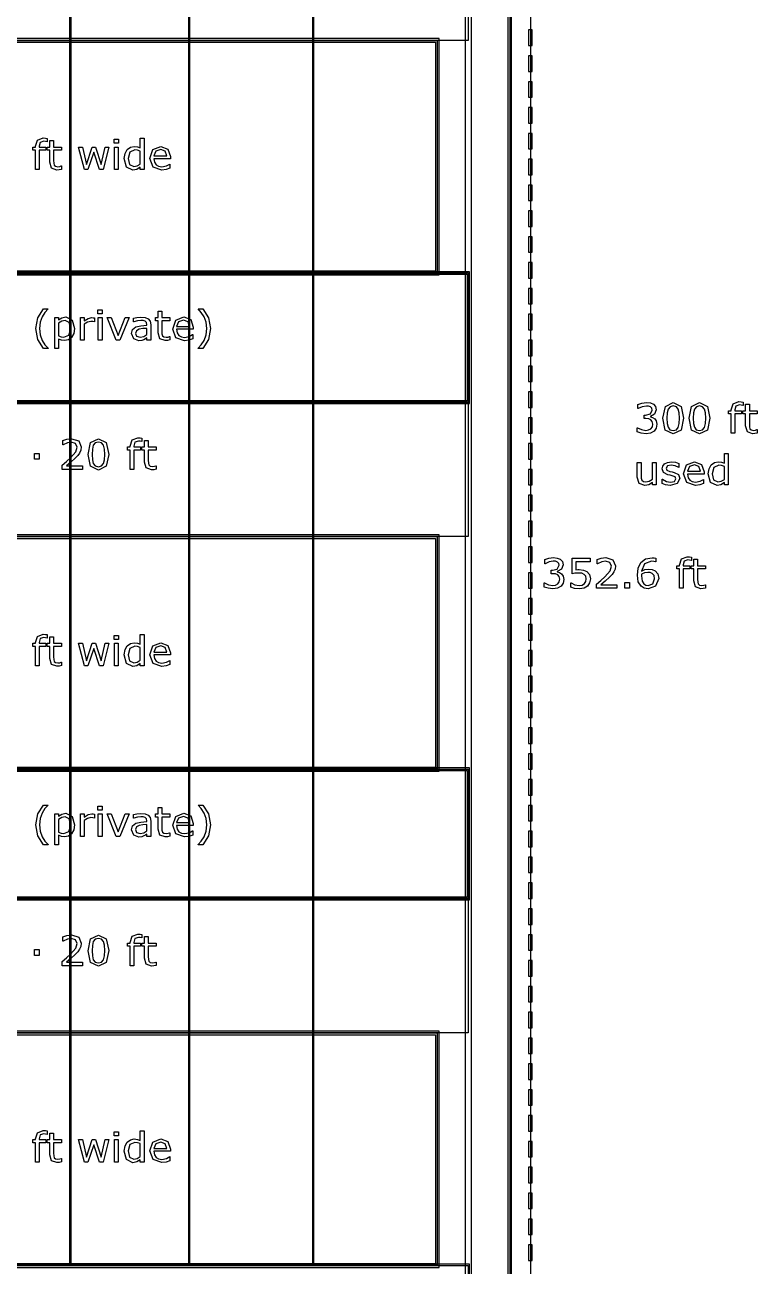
# Model space of a CAD drawing. Extents: x -1 to 182, y 89 to 480.
# Drawn here: x 41.3 to 78.8, y 369.6 to 433.1 of the extents above; entities that cross this region are included whole.
import ezdxf

# ---------------------------------------------------------------- set-up
doc = ezdxf.new("R2010")
doc.units = 0

msp = doc.modelspace()

# ---------------------------------------------------------------- linework, layer by layer
at = {"layer": 'Layer 1', "color": 7}
for points in [[(4.603848, 464.767334), (4.603848, 345.123108), (64.187733, 345.123108), (64.187733, 464.767334), (4.603848, 464.767334)], [(4.92114, 464.450042), (63.870439, 464.450042), (63.870439, 345.440402), (4.92114, 345.440402), (4.92114, 464.450042)], [(66.053249, 464.608688), (66.053249, 345.281755), (66.238251, 345.281755), (66.238251, 464.608688), (66.053249, 464.608688)], [(43.616404, 457.72953), (43.616404, 369.623391), (43.695986, 369.623391), (43.695986, 457.72953), (43.616404, 457.72953)], [(49.701813, 457.72953), (49.701813, 369.623391), (49.781395, 369.623391), (49.781395, 457.72953), (49.701813, 457.72953)], [(56.051805, 457.72953), (56.051805, 369.623391), (56.131387, 369.623391), (56.131387, 457.72953), (56.051805, 457.72953)], [(6.349992, 432.329562), (62.441588, 432.329562), (62.441588, 420.423327), (6.349992, 420.423327), (6.349992, 432.329562)], [(6.442493, 432.237061), (62.349087, 432.237061), (62.349087, 420.515828), (6.442493, 420.515828), (6.442493, 432.237061)], [(4.762494, 420.423327), (64.029086, 420.423327), (64.029086, 413.808752), (4.762494, 413.808752), (4.762494, 420.423327)], [(4.82864, 420.357181), (63.96294, 420.357181), (63.96294, 413.874898), (4.82864, 413.874898), (4.82864, 420.357181)], [(6.349992, 406.929594), (62.441588, 406.929594), (62.441588, 395.023359), (6.349992, 395.023359), (6.349992, 406.929594)], [(6.442493, 406.837093), (62.349087, 406.837093), (62.349087, 395.11586), (6.442493, 395.11586), (6.442493, 406.837093)], [(4.762494, 395.023359), (64.029086, 395.023359), (64.029086, 388.408784), (4.762494, 388.408784), (4.762494, 395.023359)], [(4.82864, 394.957213), (63.96294, 394.957213), (63.96294, 388.47493), (4.82864, 388.47493), (4.82864, 394.957213)], [(6.349992, 381.529626), (62.441588, 381.529626), (62.441588, 369.623391), (6.349992, 369.623391), (6.349992, 381.529626)], [(6.442493, 381.437125), (62.349087, 381.437125), (62.349087, 369.715892), (6.442493, 369.715892), (6.442493, 381.437125)], [(4.762494, 369.623391), (64.029086, 369.623391), (64.029086, 363.008816), (4.762494, 363.008816), (4.762494, 369.623391)]]:
    msp.add_lwpolyline(points, close=True, dxfattribs=at)
for points in [[(66.14575, 464.608688), (66.14575, 345.281755)], [(67.204082, 464.608688), (67.204082, 363.008816)], [(43.656195, 457.72953), (43.656195, 369.623391)], [(49.741604, 457.72953), (49.741604, 369.623391)], [(56.091596, 457.72953), (56.091596, 369.623391)], [(4.762494, 439.20872), (64.029086, 439.20872), (64.029086, 432.329562), (4.762494, 432.329562), (4.762494, 439.20872)], [(67.111581, 432.858728), (67.111581, 432.064979), (67.296583, 432.064979), (67.296583, 432.858728), (67.111581, 432.858728)], [(6.257491, 432.422063), (6.257491, 420.330826), (62.534089, 420.330826), (62.534089, 432.422063), (6.257491, 432.422063)], [(67.111581, 431.535813), (67.111581, 430.742064), (67.296583, 430.742064), (67.296583, 431.535813), (67.111581, 431.535813)], [(67.111581, 430.212898), (67.111581, 429.419149), (67.296583, 429.419149), (67.296583, 430.212898), (67.111581, 430.212898)], [(67.111581, 428.889983), (67.111581, 428.096234), (67.296583, 428.096234), (67.296583, 428.889983), (67.111581, 428.889983)], [(42.483142, 427.135054), (42.472797, 427.135054), (42.389083, 427.153654), (42.298133, 427.164), (42.116232, 427.108191), (42.060421, 426.908719), (42.060421, 426.869445), (42.410787, 426.869445), (42.410787, 426.706147), (42.066623, 426.706147), (42.066623, 425.714987), (41.872318, 425.714987), (41.872318, 426.706139), (41.741061, 426.706139), (41.741061, 426.869437), (41.872318, 426.869437), (41.872318, 426.907677), (41.974638, 427.222904), (42.270227, 427.333491), (42.387014, 427.3273), (42.483135, 427.312828), (42.483142, 427.135054)], [(43.205576, 425.725322), (43.085688, 425.701562), (42.970967, 425.692249), (42.702249, 425.787335), (42.610264, 426.092224), (42.610264, 426.706139), (42.479007, 426.706139), (42.479007, 426.869437), (42.610264, 426.869437), (42.610264, 427.2012), (42.804568, 427.2012), (42.804568, 426.869437), (43.205576, 426.869437), (43.205576, 426.706139), (42.804568, 426.706139), (42.804568, 426.180074), (42.808696, 426.037448), (42.837636, 425.942364), (42.899646, 425.881386), (43.021603, 425.862786), (43.120822, 425.876227), (43.195236, 425.899986), (43.205581, 425.899986), (43.205576, 425.725322)], [(46.125291, 427.062707), (45.906185, 427.062707), (45.906185, 427.264245), (46.125291, 427.264245), (46.125291, 427.062707)], [(47.433736, 425.714987), (47.239435, 425.714987), (47.239435, 425.835909), (47.064768, 425.723255), (46.867365, 425.682949), (46.538702, 425.842111), (46.41778, 426.283428), (46.459121, 426.54491), (46.57281, 426.740246), (46.736105, 426.860137), (46.93041, 426.901478), (47.091639, 426.881846), (47.239435, 426.822934), (47.239435, 427.323162), (47.433736, 427.323162), (47.433736, 425.714987)], [(67.111581, 427.567068), (67.111581, 426.773319), (67.296583, 426.773319), (67.296583, 427.567068), (67.111581, 427.567068)], [(45.636432, 426.869437), (45.335678, 425.714987), (45.155844, 425.714987), (44.85922, 426.604854), (44.564665, 425.714987), (44.385865, 425.714987), (44.082007, 426.869437), (44.28458, 426.869437), (44.496452, 425.975437), (44.784806, 426.869437), (44.945003, 426.869437), (45.240592, 425.975437), (45.441096, 426.869437), (45.636432, 426.869437)], [(46.11289, 425.714987), (45.918586, 425.714987), (45.918586, 426.869437), (46.11289, 426.869437), (46.11289, 425.714987)], [(47.239435, 425.999207), (47.239435, 426.661699), (47.098875, 426.710274), (46.963482, 426.723715), (46.709234, 426.610026), (46.618284, 426.287566), (46.688565, 425.974408), (46.913873, 425.867956), (47.081304, 425.904127), (47.239435, 425.999213), (47.239435, 425.999207)], [(48.782491, 426.272059), (47.931899, 426.272059), (47.963937, 426.086022), (48.051786, 425.956832), (48.178911, 425.882418), (48.342209, 425.857626), (48.578886, 425.904135), (48.749418, 425.997154), (48.759763, 425.997154), (48.759763, 425.785281), (48.559259, 425.716035), (48.344286, 425.688129), (47.895735, 425.843159), (47.734504, 426.285507), (47.888499, 426.735092), (48.295711, 426.901491), (48.655377, 426.765064), (48.782501, 426.377492), (48.782491, 426.272059)], [(48.593356, 426.420887), (48.515841, 426.657564), (48.285363, 426.741281), (48.036285, 426.649296), (47.931899, 426.420887), (48.593356, 426.420887)], [(67.111581, 426.244153), (67.111581, 425.450404), (67.296583, 425.450404), (67.296583, 426.244153), (67.111581, 426.244153)], [(67.111581, 424.921238), (67.111581, 424.127489), (67.296583, 424.127489), (67.296583, 424.921238), (67.111581, 424.921238)], [(67.111581, 423.598323), (67.111581, 422.804574), (67.296583, 422.804574), (67.296583, 423.598323), (67.111581, 423.598323)], [(67.111581, 422.275408), (67.111581, 421.481659), (67.296583, 421.481659), (67.296583, 422.275408), (67.111581, 422.275408)], [(67.111581, 420.952493), (67.111581, 420.158744), (67.296583, 420.158744), (67.296583, 420.952493), (67.111581, 420.952493)], [(4.696348, 420.489473), (4.696348, 413.742606), (64.095232, 413.742606), (64.095232, 420.489473), (4.696348, 420.489473)], [(67.111581, 419.629578), (67.111581, 418.835829), (67.296583, 418.835829), (67.296583, 419.629578), (67.111581, 419.629578)], [(42.520864, 416.557936), (42.284187, 416.557936), (41.999966, 417.015786), (41.898681, 417.574927), (41.999966, 418.134065), (42.284187, 418.591918), (42.520864, 418.591918), (42.520864, 418.581573), (42.36067, 418.406908), (42.22011, 418.177464), (42.118822, 417.89738), (42.080582, 417.574919), (42.11779, 417.251424), (42.22011, 416.972371), (42.361702, 416.742927), (42.520864, 416.568263), (42.520864, 416.557936)], [(43.879953, 417.574927), (43.839646, 417.317578), (43.725958, 417.121207), (43.564729, 417.002351), (43.369392, 416.96101), (43.206094, 416.980642), (43.058298, 417.04162), (43.058298, 416.557931), (42.863996, 416.557931), (42.863996, 418.138192), (43.058298, 418.138192), (43.058298, 418.01727), (43.231931, 418.125791), (43.438636, 418.170233), (43.763166, 418.012103), (43.879953, 417.574922), (43.879953, 417.574927)], [(44.903146, 417.926336), (44.8928, 417.926336), (44.808052, 417.940808), (44.711931, 417.945968), (44.538299, 417.905661), (44.37707, 417.803341), (44.37707, 416.983748), (44.182765, 416.983748), (44.182765, 418.138198), (44.37707, 418.138198), (44.37707, 417.967666), (44.580674, 418.098923), (44.761541, 418.138198), (44.834923, 418.135102), (44.903135, 418.125789), (44.903146, 417.926336)], [(45.294853, 418.331478), (45.075744, 418.331478), (45.075744, 418.533016), (45.294853, 418.533016), (45.294853, 418.331478)], [(45.282449, 416.983748), (45.088147, 416.983748), (45.088147, 418.138198), (45.282449, 418.138198), (45.282449, 416.983748)], [(46.665311, 418.138198), (46.198155, 416.983748), (46.002819, 416.983748), (45.538764, 418.138198), (45.749605, 418.138198), (46.107205, 417.219394), (46.461706, 418.138198), (46.665311, 418.138198)], [(47.775318, 416.983748), (47.582048, 416.983748), (47.582048, 417.106737), (47.51177, 417.057127), (47.427019, 417.007518), (47.315399, 416.968246), (47.167603, 416.95171), (46.90302, 417.055061), (46.794501, 417.318612), (46.850312, 417.530485), (47.011541, 417.658641), (47.264755, 417.721686), (47.582048, 417.746477), (47.582048, 417.776449), (47.558289, 417.886005), (47.492143, 417.954217), (47.392925, 417.986256), (47.272002, 417.994511), (47.101468, 417.973847), (46.907166, 417.915969), (46.896821, 417.915969), (46.896821, 418.113372), (47.061151, 418.147479), (47.273023, 418.166079), (47.484896, 418.145416), (47.641992, 418.077201), (47.741211, 417.954212), (47.775318, 417.767144), (47.775318, 416.983748)], [(48.748902, 416.994083), (48.629011, 416.970323), (48.514291, 416.96101), (48.245572, 417.056096), (48.15359, 417.360985), (48.15359, 417.9749), (48.02233, 417.9749), (48.02233, 418.138198), (48.15359, 418.138198), (48.15359, 418.469961), (48.347892, 418.469961), (48.347892, 418.138198), (48.748902, 418.138198), (48.748902, 417.9749), (48.347892, 417.9749), (48.347892, 417.448835), (48.352019, 417.306209), (48.380957, 417.211125), (48.44297, 417.150147), (48.564924, 417.131547), (48.664143, 417.144988), (48.738557, 417.168747), (48.748902, 417.168747), (48.748902, 416.994083)], [(49.94986, 417.54082), (49.099268, 417.54082), (49.131306, 417.354783), (49.219156, 417.225593), (49.34628, 417.151179), (49.509578, 417.126387), (49.746255, 417.172896), (49.916787, 417.265915), (49.927132, 417.265915), (49.927132, 417.054042), (49.726629, 416.984796), (49.511655, 416.95689), (49.063105, 417.11192), (48.901873, 417.554268), (49.055868, 418.003853), (49.46308, 418.170252), (49.822746, 418.033825), (49.949871, 417.646253), (49.94986, 417.54082)], [(50.827326, 417.574927), (50.726038, 417.015786), (50.441818, 416.557936), (50.20514, 416.557936), (50.20514, 416.568281), (50.364305, 416.742946), (50.505897, 416.972389), (50.607182, 417.251442), (50.645425, 417.574938), (50.607182, 417.897398), (50.505897, 418.177483), (50.364305, 418.406927), (50.20514, 418.581591), (50.20514, 418.591936), (50.441818, 418.591936), (50.726038, 418.134083), (50.827326, 417.574945), (50.827326, 417.574927)], [(67.111581, 418.306663), (67.111581, 417.512914), (67.296583, 417.512914), (67.296583, 418.306663), (67.111581, 418.306663)], [(43.679449, 417.569768), (43.608136, 417.881894), (43.389027, 417.985248), (43.220564, 417.949074), (43.058298, 417.853988), (43.058298, 417.199767), (43.199893, 417.149123), (43.335285, 417.135682), (43.588499, 417.245235), (43.679449, 417.569762), (43.679449, 417.569768)], [(47.582048, 417.267968), (47.582048, 417.589394), (47.372242, 417.57389), (47.182073, 417.543918), (47.046681, 417.469504), (46.995005, 417.332045), (47.054949, 417.182183), (47.237884, 417.132573), (47.424952, 417.171848), (47.582048, 417.267966), (47.582048, 417.267968)], [(49.760725, 417.689648), (49.683211, 417.926325), (49.452732, 418.010042), (49.203654, 417.918057), (49.099268, 417.689648), (49.760725, 417.689648)], [(67.111581, 416.983748), (67.111581, 416.189999), (67.296583, 416.189999), (67.296583, 416.983748), (67.111581, 416.983748)], [(67.111581, 415.660833), (67.111581, 414.867084), (67.296583, 414.867084), (67.296583, 415.660833), (67.111581, 415.660833)], [(67.111581, 414.337918), (67.111581, 413.544169), (67.296583, 413.544169), (67.296583, 414.337918), (67.111581, 414.337918)], [(4.762494, 413.808752), (64.029086, 413.808752), (64.029086, 406.929594), (4.762494, 406.929594), (4.762494, 413.808752)], [(73.568544, 412.962293), (73.650192, 412.850673), (73.68223, 412.677041), (73.64399, 412.483771), (73.536503, 412.330807), (73.35357, 412.22332), (73.124127, 412.189216), (72.871945, 412.220219), (72.66834, 412.286365), (72.66834, 412.502373), (72.683845, 412.502373), (72.89055, 412.406256), (73.119991, 412.368016), (73.258485, 412.389711), (73.37734, 412.453791), (73.447622, 412.554041), (73.471381, 412.692535), (73.44451, 412.828961), (73.372163, 412.914742), (73.259508, 412.958152), (73.116882, 412.970561), (73.023863, 412.970561), (73.023863, 413.142127), (73.09621, 413.142127), (73.346323, 413.207238), (73.440375, 413.399476), (73.416615, 413.496626), (73.350469, 413.565873), (73.255384, 413.603081), (73.140663, 413.613426), (72.931891, 413.578287), (72.723117, 413.479068), (72.712771, 413.479068), (72.712771, 413.695074), (72.908108, 413.76122), (73.14582, 413.792226), (73.344257, 413.771562), (73.499287, 413.705416), (73.611941, 413.585526), (73.650181, 413.421196), (73.559231, 413.19692), (73.346323, 413.077032), (73.346323, 413.062559), (73.460012, 413.02742), (73.568533, 412.962306), (73.568544, 412.962293)], [(75.047521, 412.991233), (74.917296, 412.382486), (74.515254, 412.189216), (74.110111, 412.385584), (73.982987, 412.989164), (74.112177, 413.594813), (74.515254, 413.791181), (74.919365, 413.591712), (75.047521, 412.991233), (75.047521, 412.991233)], [(74.775704, 412.522011), (74.824279, 412.718382), (74.83772, 412.991233), (74.824279, 413.264084), (74.774669, 413.460452), (74.675451, 413.580343), (74.515254, 413.620649), (74.354025, 413.580343), (74.253772, 413.458386), (74.205197, 413.258917), (74.192788, 412.989164), (74.204165, 412.719414), (74.25274, 412.525112), (74.34886, 412.40212), (74.515256, 412.359747), (74.676488, 412.400054), (74.775707, 412.522011), (74.775704, 412.522011)], [(76.393174, 412.991233), (76.262949, 412.382486), (75.860907, 412.189216), (75.455764, 412.385584), (75.32864, 412.989164), (75.457831, 413.594813), (75.860907, 413.791181), (76.265015, 413.591712), (76.393174, 412.991233), (76.393174, 412.991233)], [(76.121355, 412.522011), (76.169932, 412.718382), (76.183373, 412.991233), (76.169932, 413.264084), (76.120323, 413.460452), (76.021104, 413.580343), (75.860907, 413.620649), (75.699675, 413.580343), (75.599425, 413.458386), (75.550848, 413.258917), (75.538439, 412.989164), (75.549816, 412.719414), (75.59839, 412.525112), (75.694508, 412.40212), (75.860907, 412.359747), (76.022136, 412.400054), (76.121355, 412.522011), (76.121355, 412.522011)], [(78.089191, 413.641321), (78.078845, 413.641321), (77.995131, 413.659921), (77.904181, 413.670267), (77.72228, 413.614458), (77.666469, 413.414986), (77.666469, 413.375712), (78.016835, 413.375712), (78.016835, 413.212414), (77.672671, 413.212414), (77.672671, 412.221254), (77.478366, 412.221254), (77.478366, 413.212406), (77.347109, 413.212406), (77.347109, 413.375704), (77.478366, 413.375704), (77.478366, 413.413944), (77.580686, 413.729171), (77.876275, 413.839758), (77.993062, 413.833567), (78.08918, 413.819095), (78.089191, 413.641321)], [(78.811627, 412.231589), (78.691739, 412.207829), (78.577016, 412.198516), (78.3083, 412.293602), (78.216315, 412.598491), (78.216315, 413.212406), (78.085058, 413.212406), (78.085058, 413.375704), (78.216315, 413.375704), (78.216315, 413.707467), (78.410619, 413.707467), (78.410619, 413.375704), (78.811627, 413.375704), (78.811627, 413.212406), (78.410619, 413.212406), (78.410619, 412.686341), (78.414747, 412.543715), (78.443687, 412.448631), (78.505697, 412.387653), (78.627654, 412.369053), (78.726873, 412.382494), (78.801287, 412.406253), (78.811632, 412.406253), (78.811627, 412.231589)], [(67.111581, 413.015003), (67.111581, 412.221254), (67.296583, 412.221254), (67.296583, 413.015003), (67.111581, 413.015003)], [(44.288196, 410.369173), (43.246401, 410.369173), (43.246401, 410.585181), (43.463441, 410.771215), (43.667048, 410.956217), (43.938865, 411.261106), (44.012244, 411.506054), (43.932663, 411.693123), (43.712522, 411.761335), (43.508918, 411.728262), (43.294978, 411.626977), (43.284633, 411.626977), (43.284633, 411.844017), (43.479969, 411.910163), (43.717681, 411.940135), (44.088719, 411.825414), (44.223077, 411.516389), (44.20035, 411.352057), (44.135238, 411.208399), (44.040153, 411.082306), (43.908896, 410.944847), (43.680486, 410.734009), (43.460345, 410.545907), (44.288199, 410.545907), (44.288196, 410.369173)], [(45.631783, 411.139152), (45.501558, 410.530405), (45.099516, 410.337135), (44.694374, 410.533503), (44.56725, 411.137083), (44.69644, 411.742732), (45.099516, 411.9391), (45.503625, 411.739631), (45.631783, 411.139152), (45.631783, 411.139152)], [(45.359964, 410.66993), (45.408541, 410.866301), (45.421982, 411.139152), (45.408541, 411.412003), (45.358932, 411.608371), (45.259714, 411.728262), (45.099516, 411.768568), (44.938285, 411.728262), (44.838034, 411.606305), (44.789457, 411.406836), (44.777048, 411.137083), (44.788425, 410.867333), (44.837, 410.673031), (44.933118, 410.550039), (45.099516, 410.507666), (45.260745, 410.547973), (45.359964, 410.66993), (45.359964, 410.66993)], [(47.3278, 411.78924), (47.317455, 411.78924), (47.233738, 411.80784), (47.142788, 411.818186), (46.960887, 411.762377), (46.905078, 411.562905), (46.905078, 411.523631), (47.255445, 411.523631), (47.255445, 411.360333), (46.911278, 411.360333), (46.911278, 410.369173), (46.716976, 410.369173), (46.716976, 411.360325), (46.585719, 411.360325), (46.585719, 411.523623), (46.716976, 411.523623), (46.716976, 411.561863), (46.819295, 411.87709), (47.114885, 411.987677), (47.231672, 411.981486), (47.327789, 411.967014), (47.3278, 411.78924)], [(48.050236, 410.379508), (47.930348, 410.355748), (47.815625, 410.346435), (47.546909, 410.441521), (47.454924, 410.74641), (47.454924, 411.360325), (47.323667, 411.360325), (47.323667, 411.523623), (47.454924, 411.523623), (47.454924, 411.855386), (47.649229, 411.855386), (47.649229, 411.523623), (48.050236, 411.523623), (48.050236, 411.360325), (47.649229, 411.360325), (47.649229, 410.83426), (47.653356, 410.691634), (47.682296, 410.59655), (47.744307, 410.535572), (47.866264, 410.516972), (47.965482, 410.530413), (48.039896, 410.554172), (48.050241, 410.554172), (48.050236, 410.379508)], [(42.07438, 410.897304), (41.827368, 410.897304), (41.827368, 411.189793), (42.07438, 411.189793), (42.07438, 410.897304)], [(67.111581, 411.692088), (67.111581, 410.898339), (67.296583, 410.898339), (67.296583, 411.692088), (67.111581, 411.692088)], [(77.326448, 409.575424), (77.132146, 409.575424), (77.132146, 409.696346), (76.957479, 409.583692), (76.760076, 409.543386), (76.431414, 409.702548), (76.310492, 410.143865), (76.351833, 410.405347), (76.465522, 410.600683), (76.628817, 410.720574), (76.823121, 410.761915), (76.98435, 410.742283), (77.132146, 410.683371), (77.132146, 411.183599), (77.326448, 411.183599), (77.326448, 409.575424)], [(73.64399, 409.575424), (73.449688, 409.575424), (73.449688, 409.703583), (73.261585, 409.584727), (73.063148, 409.543386), (72.779962, 409.653973), (72.678677, 409.980567), (72.678677, 410.729874), (72.872979, 410.729874), (72.872979, 410.072552), (72.881234, 409.921655), (72.916373, 409.815202), (72.988721, 409.749057), (73.117912, 409.728393), (73.282244, 409.767665), (73.449675, 409.867918), (73.449675, 410.729879), (73.643977, 410.729879), (73.64399, 409.575424)], [(74.85115, 409.908219), (74.719893, 409.648803), (74.363325, 409.547518), (74.127682, 409.57749), (73.948882, 409.644671), (73.948882, 409.862745), (73.959227, 409.862745), (74.163866, 409.752158), (74.379872, 409.711851), (74.580378, 409.753192), (74.652723, 409.883414), (74.613451, 409.986769), (74.462554, 410.046712), (74.354035, 410.068408), (74.233113, 410.095279), (74.017105, 410.213103), (73.95406, 410.405339), (73.982997, 410.539697), (74.072916, 410.652351), (74.219675, 410.728834), (74.420181, 410.757771), (74.628953, 410.731922), (74.805687, 410.670946), (74.805687, 410.463206), (74.795341, 410.463206), (74.614472, 410.555191), (74.405701, 410.593431), (74.225866, 410.55209), (74.152487, 410.431167), (74.196929, 410.323681), (74.337488, 410.264769), (74.457376, 410.239977), (74.568999, 410.217249), (74.77777, 410.110797), (74.85115, 409.908224), (74.85115, 409.908219)], [(76.095518, 410.132496), (75.244923, 410.132496), (75.276964, 409.946459), (75.364814, 409.817269), (75.491938, 409.742855), (75.655236, 409.718063), (75.891914, 409.764572), (76.062445, 409.857591), (76.07279, 409.857591), (76.07279, 409.645718), (75.872287, 409.576472), (75.657313, 409.548566), (75.208763, 409.703596), (75.047531, 410.145944), (75.201527, 410.595529), (75.608736, 410.761928), (75.968404, 410.625501), (76.095529, 410.237929), (76.095518, 410.132496)], [(75.906381, 410.281324), (75.828869, 410.518001), (75.59839, 410.601718), (75.349312, 410.509733), (75.244923, 410.281324), (75.906381, 410.281324)], [(77.132146, 409.859644), (77.132146, 410.522136), (76.991587, 410.570711), (76.856194, 410.584152), (76.601946, 410.470463), (76.510995, 410.148003), (76.581277, 409.834845), (76.806585, 409.728393), (76.974016, 409.764564), (77.132146, 409.85965), (77.132146, 409.859644)], [(67.111581, 410.369173), (67.111581, 409.575424), (67.296583, 409.575424), (67.296583, 410.369173), (67.111581, 410.369173)], [(67.111581, 409.046258), (67.111581, 408.252509), (67.296583, 408.252509), (67.296583, 409.046258), (67.111581, 409.046258)], [(67.111581, 407.723343), (67.111581, 406.929594), (67.296583, 406.929594), (67.296583, 407.723343), (67.111581, 407.723343)], [(6.257491, 407.022095), (6.257491, 394.930858), (62.534089, 394.930858), (62.534089, 407.022095), (6.257491, 407.022095)], [(67.111581, 406.400428), (67.111581, 405.606679), (67.296583, 405.606679), (67.296583, 406.400428), (67.111581, 406.400428)], [(68.80605, 405.024803), (68.887698, 404.913183), (68.919736, 404.739551), (68.881496, 404.546281), (68.774009, 404.393317), (68.591076, 404.28583), (68.361633, 404.251726), (68.109451, 404.282729), (67.905846, 404.348875), (67.905846, 404.564883), (67.921351, 404.564883), (68.128056, 404.468766), (68.357497, 404.430526), (68.495991, 404.452221), (68.614846, 404.516301), (68.685128, 404.616551), (68.708887, 404.755045), (68.682016, 404.891471), (68.609669, 404.977252), (68.497014, 405.020662), (68.354388, 405.033071), (68.261369, 405.033071), (68.261369, 405.204637), (68.333716, 405.204637), (68.583829, 405.269748), (68.677881, 405.461986), (68.654121, 405.559136), (68.587975, 405.628383), (68.49289, 405.665591), (68.378169, 405.675936), (68.169397, 405.640797), (67.960623, 405.541578), (67.950277, 405.541578), (67.950277, 405.757584), (68.145614, 405.82373), (68.383326, 405.854736), (68.581763, 405.834072), (68.736793, 405.767926), (68.849447, 405.648036), (68.887687, 405.483706), (68.796737, 405.25943), (68.583829, 405.139542), (68.583829, 405.125069), (68.697518, 405.08993), (68.806039, 405.024816), (68.80605, 405.024803)], [(70.274692, 404.772623), (70.235417, 404.56695), (70.127931, 404.401585), (69.950165, 404.289966), (69.712453, 404.251726), (69.469574, 404.278597), (69.272171, 404.341642), (69.272171, 404.559716), (69.286644, 404.559716), (69.485081, 404.467731), (69.708323, 404.430526), (69.849917, 404.451189), (69.972906, 404.523537), (70.041121, 404.629989), (70.06488, 404.77365), (70.036975, 404.908011), (69.961526, 404.99586), (69.830269, 405.050637), (69.658703, 405.067173), (69.483004, 405.054764), (69.338312, 405.029973), (69.338312, 405.82269), (70.264352, 405.82269), (70.264352, 405.641821), (69.537781, 405.641821), (69.537781, 405.232545), (69.628731, 405.238737), (69.709347, 405.240853), (69.928453, 405.219158), (70.101054, 405.144744), (70.22921, 404.997982), (70.274687, 404.772674), (70.274692, 404.772623)], [(71.632746, 404.283764), (70.590951, 404.283764), (70.590951, 404.499772), (70.807991, 404.685806), (71.011595, 404.870808), (71.283415, 405.175697), (71.356794, 405.420645), (71.277213, 405.607714), (71.057072, 405.675926), (70.853467, 405.642853), (70.639526, 405.541568), (70.62918, 405.541568), (70.62918, 405.758608), (70.824517, 405.824754), (71.062229, 405.854726), (71.433264, 405.740005), (71.567625, 405.43098), (71.544897, 405.266648), (71.479786, 405.12299), (71.3847, 404.996897), (71.253443, 404.859438), (71.025034, 404.6486), (70.80489, 404.460498), (71.632746, 404.460498), (71.632746, 404.283764)], [(73.771114, 404.782958), (73.616084, 404.399519), (73.237815, 404.251726), (73.03111, 404.286865), (72.866777, 404.391251), (72.729319, 404.618628), (72.681776, 404.959692), (72.725186, 405.322459), (72.865745, 405.603578), (73.100356, 405.785479), (73.435218, 405.851625), (73.537538, 405.846465), (73.621254, 405.827865), (73.621254, 405.63046), (73.610909, 405.63046), (73.52306, 405.6594), (73.404204, 405.673872), (73.049705, 405.534345), (72.895709, 405.159174), (73.066241, 405.238758), (73.261577, 405.266661), (73.434176, 405.248061), (73.588173, 405.175713), (73.724598, 405.01655), (73.771106, 404.782974), (73.771114, 404.782958)], [(75.442329, 405.703844), (75.431984, 405.703844), (75.348267, 405.722445), (75.257316, 405.73279), (75.075416, 405.676981), (75.019605, 405.47751), (75.019605, 405.438235), (75.369971, 405.438235), (75.369971, 405.274937), (75.025817, 405.274937), (75.025817, 404.283764), (74.831512, 404.283764), (74.831512, 405.274916), (74.700255, 405.274916), (74.700255, 405.438214), (74.831512, 405.438214), (74.831512, 405.476454), (74.933832, 405.791681), (75.229421, 405.902268), (75.346211, 405.896077), (75.442329, 405.881605), (75.442329, 405.703844)], [(76.164765, 404.294112), (76.044874, 404.270352), (75.930154, 404.261039), (75.661435, 404.356125), (75.569453, 404.661014), (75.569453, 405.274929), (75.438193, 405.274929), (75.438193, 405.438227), (75.569453, 405.438227), (75.569453, 405.76999), (75.763755, 405.76999), (75.763755, 405.438227), (76.164765, 405.438227), (76.164765, 405.274929), (75.763755, 405.274929), (75.763755, 404.748864), (75.767882, 404.606238), (75.79682, 404.511155), (75.858833, 404.450176), (75.980787, 404.431576), (76.080006, 404.445017), (76.15442, 404.468776), (76.164765, 404.468776), (76.164765, 404.294112)], [(67.111581, 405.077513), (67.111581, 404.283764), (67.296583, 404.283764), (67.296583, 405.077513), (67.111581, 405.077513)], [(73.561308, 404.774703), (73.53237, 404.933866), (73.439353, 405.043419), (73.333933, 405.086829), (73.213011, 405.097174), (73.049713, 405.07651), (72.894683, 405.012434), (72.891587, 404.967992), (72.890529, 404.915281), (72.923602, 404.6569), (73.016619, 404.508072), (73.118938, 404.440892), (73.239861, 404.420228), (73.475503, 404.511178), (73.561287, 404.774727), (73.561308, 404.774703)], [(72.278702, 404.283764), (72.031687, 404.283764), (72.031687, 404.578319), (72.278702, 404.578319), (72.278702, 404.283764)], [(67.111581, 403.754598), (67.111581, 402.960849), (67.296583, 402.960849), (67.296583, 403.754598), (67.111581, 403.754598)], [(67.111581, 402.431683), (67.111581, 401.637934), (67.296583, 401.637934), (67.296583, 402.431683), (67.111581, 402.431683)], [(42.483142, 401.735086), (42.472797, 401.735086), (42.389083, 401.753686), (42.298133, 401.764032), (42.116232, 401.708223), (42.060421, 401.508751), (42.060421, 401.469477), (42.410787, 401.469477), (42.410787, 401.306179), (42.066623, 401.306179), (42.066623, 400.315019), (41.872318, 400.315019), (41.872318, 401.306171), (41.741061, 401.306171), (41.741061, 401.469469), (41.872318, 401.469469), (41.872318, 401.507709), (41.974638, 401.822936), (42.270227, 401.933523), (42.387014, 401.927332), (42.483135, 401.91286), (42.483142, 401.735086)], [(43.205576, 400.325354), (43.085688, 400.301594), (42.970967, 400.292281), (42.702249, 400.387367), (42.610264, 400.692256), (42.610264, 401.306171), (42.479007, 401.306171), (42.479007, 401.469469), (42.610264, 401.469469), (42.610264, 401.801232), (42.804568, 401.801232), (42.804568, 401.469469), (43.205576, 401.469469), (43.205576, 401.306171), (42.804568, 401.306171), (42.804568, 400.780106), (42.808696, 400.63748), (42.837636, 400.542396), (42.899646, 400.481418), (43.021603, 400.462818), (43.120822, 400.476259), (43.195236, 400.500018), (43.205581, 400.500018), (43.205576, 400.325354)], [(46.125291, 401.662739), (45.906185, 401.662739), (45.906185, 401.864277), (46.125291, 401.864277), (46.125291, 401.662739)], [(47.433736, 400.315019), (47.239435, 400.315019), (47.239435, 400.435941), (47.064768, 400.323287), (46.867365, 400.282981), (46.538702, 400.442143), (46.41778, 400.88346), (46.459121, 401.144942), (46.57281, 401.340278), (46.736105, 401.460169), (46.93041, 401.50151), (47.091639, 401.481878), (47.239435, 401.422966), (47.239435, 401.923194), (47.433736, 401.923194), (47.433736, 400.315019)], [(45.636432, 401.469469), (45.335678, 400.315019), (45.155844, 400.315019), (44.85922, 401.204886), (44.564665, 400.315019), (44.385865, 400.315019), (44.082007, 401.469469), (44.28458, 401.469469), (44.496452, 400.575469), (44.784806, 401.469469), (44.945003, 401.469469), (45.240592, 400.575469), (45.441096, 401.469469), (45.636432, 401.469469)], [(46.11289, 400.315019), (45.918586, 400.315019), (45.918586, 401.469469), (46.11289, 401.469469), (46.11289, 400.315019)], [(47.239435, 400.599239), (47.239435, 401.261731), (47.098875, 401.310306), (46.963482, 401.323747), (46.709234, 401.210058), (46.618284, 400.887598), (46.688565, 400.57444), (46.913873, 400.467988), (47.081304, 400.504159), (47.239435, 400.599245), (47.239435, 400.599239)], [(48.782491, 400.872091), (47.931899, 400.872091), (47.963937, 400.686054), (48.051786, 400.556864), (48.178911, 400.48245), (48.342209, 400.457658), (48.578886, 400.504167), (48.749418, 400.597186), (48.759763, 400.597186), (48.759763, 400.385313), (48.559259, 400.316067), (48.344286, 400.288161), (47.895735, 400.443191), (47.734504, 400.885539), (47.888499, 401.335124), (48.295711, 401.501523), (48.655377, 401.365096), (48.782501, 400.977524), (48.782491, 400.872091)], [(48.593356, 401.020919), (48.515841, 401.257596), (48.285363, 401.341313), (48.036285, 401.249328), (47.931899, 401.020919), (48.593356, 401.020919)], [(67.111581, 401.108768), (67.111581, 400.315019), (67.296583, 400.315019), (67.296583, 401.108768), (67.111581, 401.108768)], [(67.111581, 399.785853), (67.111581, 398.992104), (67.296583, 398.992104), (67.296583, 399.785853), (67.111581, 399.785853)], [(67.111581, 398.462938), (67.111581, 397.669189), (67.296583, 397.669189), (67.296583, 398.462938), (67.111581, 398.462938)], [(67.111581, 397.140023), (67.111581, 396.346274), (67.296583, 396.346274), (67.296583, 397.140023), (67.111581, 397.140023)], [(67.111581, 395.817108), (67.111581, 395.023359), (67.296583, 395.023359), (67.296583, 395.817108), (67.111581, 395.817108)], [(4.696348, 395.089505), (4.696348, 388.342638), (64.095232, 388.342638), (64.095232, 395.089505), (4.696348, 395.089505)], [(67.111581, 394.494193), (67.111581, 393.700444), (67.296583, 393.700444), (67.296583, 394.494193), (67.111581, 394.494193)], [(42.520864, 391.157968), (42.284187, 391.157968), (41.999966, 391.615818), (41.898681, 392.174959), (41.999966, 392.734097), (42.284187, 393.19195), (42.520864, 393.19195), (42.520864, 393.181605), (42.36067, 393.00694), (42.22011, 392.777496), (42.118822, 392.497412), (42.080582, 392.174951), (42.11779, 391.851456), (42.22011, 391.572403), (42.361702, 391.342959), (42.520864, 391.168295), (42.520864, 391.157968)], [(43.879953, 392.174959), (43.839646, 391.91761), (43.725958, 391.721239), (43.564729, 391.602383), (43.369392, 391.561042), (43.206094, 391.580674), (43.058298, 391.641652), (43.058298, 391.157963), (42.863996, 391.157963), (42.863996, 392.738224), (43.058298, 392.738224), (43.058298, 392.617302), (43.231931, 392.725823), (43.438636, 392.770265), (43.763166, 392.612135), (43.879953, 392.174954), (43.879953, 392.174959)], [(44.903146, 392.526368), (44.8928, 392.526368), (44.808052, 392.54084), (44.711931, 392.546), (44.538299, 392.505693), (44.37707, 392.403373), (44.37707, 391.58378), (44.182765, 391.58378), (44.182765, 392.73823), (44.37707, 392.73823), (44.37707, 392.567698), (44.580674, 392.698955), (44.761541, 392.73823), (44.834923, 392.735134), (44.903135, 392.725847), (44.903146, 392.526368)], [(45.294853, 392.93151), (45.075744, 392.93151), (45.075744, 393.133048), (45.294853, 393.133048), (45.294853, 392.93151)], [(45.282449, 391.58378), (45.088147, 391.58378), (45.088147, 392.73823), (45.282449, 392.73823), (45.282449, 391.58378)], [(46.665311, 392.73823), (46.198155, 391.58378), (46.002819, 391.58378), (45.538764, 392.73823), (45.749605, 392.73823), (46.107205, 391.819426), (46.461706, 392.73823), (46.665311, 392.73823)], [(47.775318, 391.58378), (47.582048, 391.58378), (47.582048, 391.706769), (47.51177, 391.657159), (47.427019, 391.60755), (47.315399, 391.568278), (47.167603, 391.551742), (46.90302, 391.655093), (46.794501, 391.918644), (46.850312, 392.130517), (47.011541, 392.258673), (47.264755, 392.321718), (47.582048, 392.346509), (47.582048, 392.376481), (47.558289, 392.486037), (47.492143, 392.554249), (47.392925, 392.586288), (47.272002, 392.594543), (47.101468, 392.573879), (46.907166, 392.516001), (46.896821, 392.516001), (46.896821, 392.713404), (47.061151, 392.747511), (47.273023, 392.766111), (47.484896, 392.745448), (47.641992, 392.677233), (47.741211, 392.554244), (47.775318, 392.367176), (47.775318, 391.58378)], [(48.748902, 391.594115), (48.629011, 391.570355), (48.514291, 391.561042), (48.245572, 391.656128), (48.15359, 391.961017), (48.15359, 392.574932), (48.02233, 392.574932), (48.02233, 392.73823), (48.15359, 392.73823), (48.15359, 393.069993), (48.347892, 393.069993), (48.347892, 392.73823), (48.748902, 392.73823), (48.748902, 392.574932), (48.347892, 392.574932), (48.347892, 392.048867), (48.352019, 391.906241), (48.380957, 391.811157), (48.44297, 391.750179), (48.564924, 391.731579), (48.664143, 391.74502), (48.738557, 391.768779), (48.748902, 391.768779), (48.748902, 391.594115)], [(49.94986, 392.140852), (49.099268, 392.140852), (49.131306, 391.954815), (49.219156, 391.825625), (49.34628, 391.751211), (49.509578, 391.726419), (49.746255, 391.772928), (49.916787, 391.865947), (49.927132, 391.865947), (49.927132, 391.654074), (49.726629, 391.584828), (49.511655, 391.556922), (49.063105, 391.711952), (48.901873, 392.1543), (49.055868, 392.603885), (49.46308, 392.770284), (49.822746, 392.633857), (49.949871, 392.246285), (49.94986, 392.140852)], [(50.827326, 392.174959), (50.726038, 391.615818), (50.441818, 391.157968), (50.20514, 391.157968), (50.20514, 391.168313), (50.364305, 391.342978), (50.505897, 391.572421), (50.607182, 391.851474), (50.645425, 392.17497), (50.607182, 392.49743), (50.505897, 392.777515), (50.364305, 393.006959), (50.20514, 393.181623), (50.20514, 393.191968), (50.441818, 393.191968), (50.726038, 392.734115), (50.827326, 392.174977), (50.827326, 392.174959)], [(67.111581, 393.171278), (67.111581, 392.377529), (67.296583, 392.377529), (67.296583, 393.171278), (67.111581, 393.171278)], [(43.679449, 392.1698), (43.608136, 392.481926), (43.389027, 392.58528), (43.220564, 392.549106), (43.058298, 392.45402), (43.058298, 391.799799), (43.199893, 391.749155), (43.335285, 391.735714), (43.588499, 391.845267), (43.679449, 392.169794), (43.679449, 392.1698)], [(47.582048, 391.868), (47.582048, 392.189426), (47.372242, 392.173922), (47.182073, 392.14395), (47.046681, 392.069536), (46.995005, 391.932077), (47.054949, 391.782215), (47.237884, 391.732605), (47.424952, 391.77188), (47.582048, 391.867998), (47.582048, 391.868)], [(49.760725, 392.28968), (49.683211, 392.526357), (49.452732, 392.610074), (49.203654, 392.518089), (49.099268, 392.28968), (49.760725, 392.28968)], [(67.111581, 391.848363), (67.111581, 391.054614), (67.296583, 391.054614), (67.296583, 391.848363), (67.111581, 391.848363)], [(67.111581, 390.525448), (67.111581, 389.731699), (67.296583, 389.731699), (67.296583, 390.525448), (67.111581, 390.525448)], [(67.111581, 389.202533), (67.111581, 388.408784), (67.296583, 388.408784), (67.296583, 389.202533), (67.111581, 389.202533)], [(4.762494, 388.408784), (64.029086, 388.408784), (64.029086, 381.529626), (4.762494, 381.529626), (4.762494, 388.408784)], [(67.111581, 387.879618), (67.111581, 387.085869), (67.296583, 387.085869), (67.296583, 387.879618), (67.111581, 387.879618)], [(44.288196, 384.969205), (43.246401, 384.969205), (43.246401, 385.185213), (43.463441, 385.371247), (43.667048, 385.556249), (43.938865, 385.861138), (44.012244, 386.106086), (43.932663, 386.293155), (43.712522, 386.361367), (43.508918, 386.328294), (43.294978, 386.227009), (43.284633, 386.227009), (43.284633, 386.444049), (43.479969, 386.510195), (43.717681, 386.540167), (44.088719, 386.425446), (44.223077, 386.116421), (44.20035, 385.952089), (44.135238, 385.808431), (44.040153, 385.682338), (43.908896, 385.544879), (43.680486, 385.334041), (43.460345, 385.145939), (44.288199, 385.145939), (44.288196, 384.969205)], [(45.631783, 385.739184), (45.501558, 385.130437), (45.099516, 384.937167), (44.694374, 385.133535), (44.56725, 385.737115), (44.69644, 386.342764), (45.099516, 386.539132), (45.503625, 386.339663), (45.631783, 385.739184), (45.631783, 385.739184)], [(45.359964, 385.269962), (45.408541, 385.466333), (45.421982, 385.739184), (45.408541, 386.012035), (45.358932, 386.208403), (45.259714, 386.328294), (45.099516, 386.3686), (44.938285, 386.328294), (44.838034, 386.206337), (44.789457, 386.006868), (44.777048, 385.737115), (44.788425, 385.467365), (44.837, 385.273063), (44.933118, 385.150071), (45.099516, 385.107698), (45.260745, 385.148005), (45.359964, 385.269962), (45.359964, 385.269962)], [(47.3278, 386.389272), (47.317455, 386.389272), (47.233738, 386.407872), (47.142788, 386.418218), (46.960887, 386.362409), (46.905078, 386.162937), (46.905078, 386.123663), (47.255445, 386.123663), (47.255445, 385.960365), (46.911278, 385.960365), (46.911278, 384.969205), (46.716976, 384.969205), (46.716976, 385.960357), (46.585719, 385.960357), (46.585719, 386.123655), (46.716976, 386.123655), (46.716976, 386.161895), (46.819295, 386.477122), (47.114885, 386.587709), (47.231672, 386.581518), (47.327789, 386.567046), (47.3278, 386.389272)], [(48.050236, 384.97954), (47.930348, 384.95578), (47.815625, 384.946467), (47.546909, 385.041553), (47.454924, 385.346442), (47.454924, 385.960357), (47.323667, 385.960357), (47.323667, 386.123655), (47.454924, 386.123655), (47.454924, 386.455418), (47.649229, 386.455418), (47.649229, 386.123655), (48.050236, 386.123655), (48.050236, 385.960357), (47.649229, 385.960357), (47.649229, 385.434292), (47.653356, 385.291666), (47.682296, 385.196582), (47.744307, 385.135604), (47.866264, 385.117004), (47.965482, 385.130445), (48.039896, 385.154204), (48.050241, 385.154204), (48.050236, 384.97954)], [(67.111581, 386.556703), (67.111581, 385.762954), (67.296583, 385.762954), (67.296583, 386.556703), (67.111581, 386.556703)], [(42.07438, 385.497336), (41.827368, 385.497336), (41.827368, 385.789825), (42.07438, 385.789825), (42.07438, 385.497336)], [(67.111581, 385.233788), (67.111581, 384.440039), (67.296583, 384.440039), (67.296583, 385.233788), (67.111581, 385.233788)], [(67.111581, 383.910873), (67.111581, 383.117124), (67.296583, 383.117124), (67.296583, 383.910873), (67.111581, 383.910873)], [(67.111581, 382.587958), (67.111581, 381.794209), (67.296583, 381.794209), (67.296583, 382.587958), (67.111581, 382.587958)], [(6.257491, 381.622127), (6.257491, 369.53089), (62.534089, 369.53089), (62.534089, 381.622127), (6.257491, 381.622127)], [(67.111581, 381.265043), (67.111581, 380.471294), (67.296583, 380.471294), (67.296583, 381.265043), (67.111581, 381.265043)], [(67.111581, 379.942128), (67.111581, 379.148379), (67.296583, 379.148379), (67.296583, 379.942128), (67.111581, 379.942128)], [(67.111581, 378.619213), (67.111581, 377.825464), (67.296583, 377.825464), (67.296583, 378.619213), (67.111581, 378.619213)], [(67.111581, 377.296298), (67.111581, 376.502549), (67.296583, 376.502549), (67.296583, 377.296298), (67.111581, 377.296298)], [(42.483142, 376.335118), (42.472797, 376.335118), (42.389083, 376.353718), (42.298133, 376.364064), (42.116232, 376.308255), (42.060421, 376.108783), (42.060421, 376.069509), (42.410787, 376.069509), (42.410787, 375.906211), (42.066623, 375.906211), (42.066623, 374.915051), (41.872318, 374.915051), (41.872318, 375.906203), (41.741061, 375.906203), (41.741061, 376.069501), (41.872318, 376.069501), (41.872318, 376.107741), (41.974638, 376.422968), (42.270227, 376.533555), (42.387014, 376.527364), (42.483135, 376.512892), (42.483142, 376.335118)], [(43.205576, 374.925386), (43.085688, 374.901626), (42.970967, 374.892313), (42.702249, 374.987399), (42.610264, 375.292288), (42.610264, 375.906203), (42.479007, 375.906203), (42.479007, 376.069501), (42.610264, 376.069501), (42.610264, 376.401264), (42.804568, 376.401264), (42.804568, 376.069501), (43.205576, 376.069501), (43.205576, 375.906203), (42.804568, 375.906203), (42.804568, 375.380138), (42.808696, 375.237512), (42.837636, 375.142428), (42.899646, 375.08145), (43.021603, 375.06285), (43.120822, 375.076291), (43.195236, 375.10005), (43.205581, 375.10005), (43.205576, 374.925386)], [(46.125291, 376.262771), (45.906185, 376.262771), (45.906185, 376.464309), (46.125291, 376.464309), (46.125291, 376.262771)], [(47.433736, 374.915051), (47.239435, 374.915051), (47.239435, 375.035973), (47.064768, 374.923319), (46.867365, 374.883013), (46.538702, 375.042175), (46.41778, 375.483492), (46.459121, 375.744974), (46.57281, 375.94031), (46.736105, 376.060201), (46.93041, 376.101542), (47.091639, 376.08191), (47.239435, 376.022998), (47.239435, 376.523226), (47.433736, 376.523226), (47.433736, 374.915051)], [(45.636432, 376.069501), (45.335678, 374.915051), (45.155844, 374.915051), (44.85922, 375.804918), (44.564665, 374.915051), (44.385865, 374.915051), (44.082007, 376.069501), (44.28458, 376.069501), (44.496452, 375.175501), (44.784806, 376.069501), (44.945003, 376.069501), (45.240592, 375.175501), (45.441096, 376.069501), (45.636432, 376.069501)], [(46.11289, 374.915051), (45.918586, 374.915051), (45.918586, 376.069501), (46.11289, 376.069501), (46.11289, 374.915051)], [(47.239435, 375.199271), (47.239435, 375.861763), (47.098875, 375.910338), (46.963482, 375.923779), (46.709234, 375.81009), (46.618284, 375.48763), (46.688565, 375.174472), (46.913873, 375.06802), (47.081304, 375.104191), (47.239435, 375.199277), (47.239435, 375.199271)], [(48.782491, 375.472123), (47.931899, 375.472123), (47.963937, 375.286086), (48.051786, 375.156896), (48.178911, 375.082482), (48.342209, 375.05769), (48.578886, 375.104199), (48.749418, 375.197218), (48.759763, 375.197218), (48.759763, 374.985345), (48.559259, 374.916099), (48.344286, 374.888193), (47.895735, 375.043223), (47.734504, 375.485571), (47.888499, 375.935156), (48.295711, 376.101555), (48.655377, 375.965128), (48.782501, 375.577556), (48.782491, 375.472123)], [(48.593356, 375.620951), (48.515841, 375.857628), (48.285363, 375.941345), (48.036285, 375.84936), (47.931899, 375.620951), (48.593356, 375.620951)], [(67.111581, 375.973383), (67.111581, 375.179634), (67.296583, 375.179634), (67.296583, 375.973383), (67.111581, 375.973383)], [(67.111581, 374.650468), (67.111581, 373.856719), (67.296583, 373.856719), (67.296583, 374.650468), (67.111581, 374.650468)], [(67.111581, 373.327553), (67.111581, 372.533804), (67.296583, 372.533804), (67.296583, 373.327553), (67.111581, 373.327553)], [(67.111581, 372.004638), (67.111581, 371.210889), (67.296583, 371.210889), (67.296583, 372.004638), (67.111581, 372.004638)], [(67.111581, 370.681723), (67.111581, 369.887974), (67.296583, 369.887974), (67.296583, 370.681723), (67.111581, 370.681723)], [(4.696348, 369.689537), (4.696348, 362.94267), (64.095232, 362.94267), (64.095232, 369.689537), (4.696348, 369.689537)]]:
    msp.add_lwpolyline(points, dxfattribs=at)

doc.saveas('drawing.dxf')
